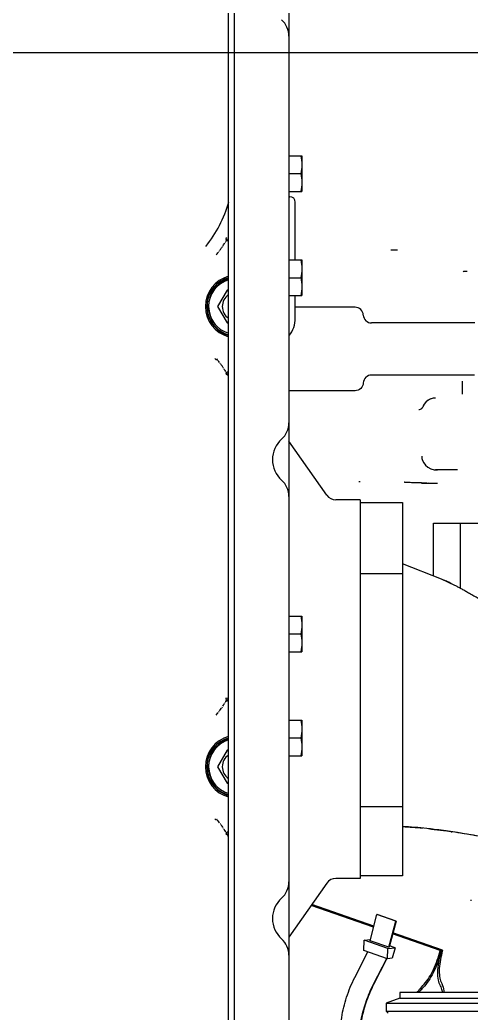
# Model space of a CAD drawing. Header units: metres. Extents: x 27859 to 32645, y 1492 to 8791.
# Drawn here: x 30191.1 to 30355.8, y 5206.6 to 5569.2 of the extents above; entities that cross this region are included whole.
import ezdxf

# ---------------------------------------------------------------- set-up
doc = ezdxf.new("R2010")
doc.units = ezdxf.units.M
doc.linetypes.add('CENTER', pattern=[2, 1.25, -0.25, 0.25, -0.25])
doc.layers.add('E-EQPT', color=190, linetype='Continuous')
doc.layers.add('E-HAT', color=253, linetype='CENTER', lineweight=15)

# ---------------------------------------------------------------- blocks, each defined once
blk = doc.blocks.new('EDG')
at = {"color": 0, "linetype": 'Continuous'}
for p, q in [((580.99, 1748.32, 1), (580.99, 2348.32, 1)), ((600.99, 1748.32, 1), (600.99, 2348.32, 1)), ((602.99, 2348.32, 1), (602.99, 1748.32, 1)), ((545.49, 2300.01, 1), (348.49, 2300.01, 1)), ((545.49, 2300.01, 1), (544.75, 2300.75, 1)), ((545.49, 2297.11, 1), (545.49, 2300.01, 1)), ((545.49, 2297.11, 1), (348.49, 2297.11, 1)), ((540.54, 2295.29, 1), (353.44, 2295.29, 1)), ((540.54, 2295.29, 1), (545.49, 2297.11, 1)), ((540.54, 2293.27, 1), (540.54, 2295.29, 1)), ((353.44, 2293.27, 1), (540.54, 2293.27, 1)), ((545.21, 2280.81, 1), (550.06, 2290.27, 1)), ((550.11, 2290.18, 1), (545.29, 2280.79, 1)), ((556.96, 2287.78, 1), (552.14, 2278.39, 1)), ((542.25, 2276.9, 1), (543.27, 2280.7, 1)), ((543.27, 2280.7, 1), (544.98, 2280.89, 1)), ((544.98, 2280.89, 1), (544.82, 2277.18, 1)), ((544.98, 2280.89, 1), (553.65, 2277.86, 1)), ((524.86, 2277.82, 1), (525.12, 2278.77, 1)), ((525.29, 2277.86, 1), (524.86, 2277.82, 1)), ((524.86, 2277.82, 1), (543.03, 2271.46, 1)), ((525.55, 2278.82, 1), (525.29, 2277.86, 1)), ((525.29, 2277.86, 1), (543.08, 2271.64, 1)), ((525.34, 2277.87, 1), (525.59, 2278.82, 1)), ((525.76, 2277.92, 1), (525.34, 2277.87, 1)), ((525.34, 2277.87, 1), (543.09, 2271.65, 1)), ((526.02, 2278.87, 1), (525.76, 2277.92, 1)), ((525.76, 2277.92, 1), (543.14, 2271.83, 1)), ((544.82, 2277.18, 1), (542.25, 2276.9, 1)), ((544.82, 2277.18, 1), (553.49, 2274.15, 1)), ((553.65, 2277.86, 1), (553.49, 2274.15, 1)), ((541.89, 2267.2, 1), (544.44, 2276.72, 1)), ((544.53, 2276.73, 1), (541.98, 2267.21, 1)), ((542.25, 2276.9, 1), (544.3, 2276.18, 1)), ((544.53, 2276.73, 1), (544.44, 2276.72, 1)), ((544.53, 2276.73, 1), (551.38, 2274.33, 1)), ((551.38, 2274.33, 1), (548.83, 2264.81, 1)), ((553.49, 2274.15, 1), (551.26, 2273.9, 1)), ((567.14, 2253.28, 1), (580.99, 2273.06, 1)), ((541.98, 2267.21, 1), (541.89, 2267.2, 1)), ((541.89, 2267.2, 1), (548.74, 2264.81, 1)), ((541.98, 2267.21, 1), (548.83, 2264.81, 1)), ((549.96, 2269.03, 1), (572.62, 2261.1, 1)), ((550.01, 2269.23, 1), (572.74, 2261.27, 1)), ((550.01, 2269.21, 1), (572.73, 2261.26, 1)), ((550.06, 2269.41, 1), (572.85, 2261.43, 1)), ((548.83, 2264.81, 1), (548.74, 2264.81, 1)), ((514.47, 2259.72, 1), (514.47, 2259.41, 1)), ((539.49, 2250.58, 1), (554.99, 2250.58, 1)), ((539.49, 2114.38, 1), (539.49, 2250.58, 1)), ((554.99, 2251.57, 1), (563.86, 2251.57, 1)), ((554.99, 2113.4, 1), (554.99, 2251.57, 1)), ((521.74, 2234.53, 1), (521.54, 2234.56, 1)), ((554.99, 2225.38, 1), (539.49, 2225.38, 1)), ((603.11, 2221.3, 1), (602.99, 2221.32, 1)), ((604.15, 2220.75, 1), (602.99, 2221.12, 1)), ((604.58, 2220.76, 1), (603.11, 2221.3, 1)), ((605.53, 2220.08, 1), (604.15, 2220.75, 1)), ((605.95, 2220.01, 1), (604.58, 2220.76, 1)), ((606.81, 2219.21, 1), (605.53, 2220.08, 1)), ((607.21, 2219.08, 1), (605.95, 2220.01, 1)), ((607.95, 2218.16, 1), (606.81, 2219.21, 1)), ((608.32, 2217.97, 1), (607.21, 2219.08, 1)), ((603.56, 2216.82, 1), (602.99, 2216.82, 1)), ((607.02, 2210.82, 1), (603.56, 2216.82, 1)), ((607.88, 2217.42, 1), (607.7, 2217.6, 1)), ((608.77, 2216.23, 1), (607.88, 2217.42, 1)), ((608.93, 2216.96, 1), (607.95, 2218.16, 1)), ((609.26, 2216.72, 1), (608.32, 2217.97, 1)), ((609.48, 2214.91, 1), (608.77, 2216.23, 1)), ((609.73, 2215.63, 1), (608.93, 2216.96, 1)), ((610, 2215.34, 1), (609.26, 2216.72, 1)), ((610.32, 2214.2, 1), (609.73, 2215.63, 1)), ((609.99, 2213.51, 1), (609.48, 2214.91, 1)), ((610.3, 2212.04, 1), (609.99, 2213.51, 1)), ((610.55, 2213.88, 1), (610, 2215.34, 1)), ((610.38, 2210.55, 1), (610.3, 2212.04, 1)), ((610.71, 2212.7, 1), (610.32, 2214.2, 1)), ((610.88, 2212.35, 1), (610.55, 2213.88, 1)), ((610.87, 2211.16, 1), (610.71, 2212.7, 1)), ((610.98, 2210.79, 1), (610.88, 2212.35, 1)), ((603.56, 2204.82, 1), (607.02, 2210.82, 1)), ((609.9, 2207.59, 1), (610.25, 2209.05, 1)), ((610.25, 2209.05, 1), (610.38, 2210.55, 1)), ((610.52, 2207.7, 1), (610.86, 2209.23, 1)), ((610.54, 2208.08, 1), (610.82, 2209.61, 1)), ((610.82, 2209.61, 1), (610.87, 2211.16, 1)), ((610.86, 2209.23, 1), (610.98, 2210.79, 1)), ((580.99, 2206.82, 1), (576.29, 2206.82, 1)), ((576.29, 2193.82, 1), (576.29, 2206.82, 1)), ((602.99, 2204.82, 1), (603.56, 2204.82, 1)), ((607.64, 2203.72, 1), (608.58, 2204.89, 1)), ((608.25, 2203.64, 1), (609.2, 2204.88, 1)), ((608.44, 2203.94, 1), (609.34, 2205.22, 1)), ((608.58, 2204.89, 1), (609.34, 2206.2, 1)), ((609.2, 2204.88, 1), (609.96, 2206.24, 1)), ((609.34, 2206.2, 1), (609.9, 2207.59, 1)), ((609.34, 2205.22, 1), (610.04, 2206.61, 1)), ((609.96, 2206.24, 1), (610.52, 2207.7, 1)), ((610.04, 2206.61, 1), (610.54, 2208.08, 1)), ((602.99, 2200.84, 1), (603.95, 2201.15, 1)), ((603.03, 2200.37, 1), (604.5, 2200.89, 1)), ((603.35, 2200.48, 1), (604.8, 2201.06, 1)), ((603.95, 2201.15, 1), (605.3, 2201.82, 1)), ((604.5, 2200.89, 1), (605.88, 2201.62, 1)), ((604.8, 2201.06, 1), (606.15, 2201.84, 1)), ((605.3, 2201.82, 1), (606.54, 2202.69, 1)), ((605.88, 2201.62, 1), (607.14, 2202.54, 1)), ((606.15, 2201.84, 1), (607.37, 2202.81, 1)), ((606.54, 2202.69, 1), (607.64, 2203.72, 1)), ((607.14, 2202.54, 1), (608.25, 2203.64, 1)), ((607.37, 2202.81, 1), (608.44, 2203.94, 1)), ((580.99, 2200.32, 1), (576.66, 2200.32, 1)), ((602.99, 2200.4, 1), (603.35, 2200.48, 1)), ((602.99, 2200.36, 1), (603.03, 2200.37, 1)), ((580.99, 2193.82, 1), (576.29, 2193.82, 1)), ((580.99, 2168.82, 1), (576.29, 2168.82, 1)), ((576.29, 2155.82, 1), (576.29, 2168.82, 1)), ((580.99, 2162.32, 1), (576.66, 2162.32, 1)), ((580.99, 2155.82, 1), (576.29, 2155.82, 1)), ((518.34, 2145.74, 1), (518.34, 2121.94, 1)), ((520.37, 2144.64, 1), (525.28, 2142.33, 1)), ((525.3, 2142.32, 1), (539.49, 2136.71, 1)), ((528.23, 2141.16, 1), (528.23, 2121.94, 1)), ((554.99, 2140.31, 1), (539.49, 2140.31, 1)), ((528.23, 2121.94, 1), (364.2, 2121.94, 1)), ((554.99, 2114.38, 1), (539.49, 2114.38, 1)), ((554.99, 2113.4, 1), (563.86, 2113.4, 1)), ((567.14, 2111.69, 1), (580.99, 2091.91, 1)), ((532.62, 2107.21, 1), (532.67, 2107.21, 1)), ((554.99, 2106.85, 1), (555.42, 2106.85, 1)), ((519.41, 2102.4, 1), (519.41, 2102.4, 1)), ((519.42, 2102.4, 1), (527.44, 2102.4, 1)), ((527.45, 2102.4, 1), (526.79, 2102.4, 1)), ((527.92, 2102.38, 1), (527.45, 2102.4, 1)), ((529.2, 2102.09, 1), (527.92, 2102.38, 1)), ((530.29, 2101.52, 1), (529.2, 2102.09, 1)), ((531.16, 2100.76, 1), (530.29, 2101.52, 1)), ((531.79, 2099.9, 1), (531.16, 2100.76, 1)), ((532.2, 2099.01, 1), (531.79, 2099.9, 1)), ((532.4, 2098.25, 1), (532.2, 2099.01, 1)), ((532.49, 2097.67, 1), (532.4, 2098.25, 1)), ((532.51, 2097.5, 1), (532.49, 2097.67, 1)), ((530.16, 2077.04, 1), (531.02, 2077.74, 1)), ((531.02, 2077.74, 1), (531.67, 2078.56, 1)), ((531.67, 2078.56, 1), (532.15, 2079.5, 1)), ((532.15, 2079.5, 1), (532.33, 2079.85, 1)), ((532.33, 2079.85, 1), (532.49, 2080.03, 1)), ((532.49, 2080.03, 1), (532.4, 2079.93, 1)), ((517.69, 2070.12, 1), (517.73, 2074.76, 1)), ((529.1, 2076.53, 1), (529.15, 2076.54, 1)), ((529.15, 2076.54, 1), (530.16, 2077.04, 1)), ((556.82, 2073.57, 1), (580.99, 2073.57, 1)), ((513.23, 2067.82, 1), (550.83, 2067.82, 1)), ((603.11, 2053.3, 1), (602.99, 2053.32, 1)), ((604.15, 2052.75, 1), (602.99, 2053.12, 1)), ((604.58, 2052.76, 1), (603.11, 2053.3, 1)), ((605.53, 2052.08, 1), (604.15, 2052.75, 1)), ((605.95, 2052.01, 1), (604.58, 2052.76, 1)), ((513.11, 2048.82, 1), (550.83, 2048.82, 1)), ((603.56, 2048.82, 1), (602.99, 2048.82, 1)), ((607.02, 2042.82, 1), (603.56, 2048.82, 1)), ((606.81, 2051.21, 1), (605.53, 2052.08, 1)), ((607.21, 2051.08, 1), (605.95, 2052.01, 1)), ((607.95, 2050.16, 1), (606.81, 2051.21, 1)), ((608.32, 2049.97, 1), (607.21, 2051.08, 1)), ((607.88, 2049.42, 1), (607.7, 2049.6, 1)), ((608.77, 2048.23, 1), (607.88, 2049.42, 1)), ((608.93, 2048.96, 1), (607.95, 2050.16, 1)), ((609.26, 2048.72, 1), (608.32, 2049.97, 1)), ((609.73, 2047.63, 1), (608.93, 2048.96, 1)), ((610, 2047.34, 1), (609.26, 2048.72, 1)), ((578.64, 2047.09, 1), (578.64, 2038.82, 1)), ((609.48, 2046.91, 1), (608.77, 2048.23, 1)), ((609.99, 2045.51, 1), (609.48, 2046.91, 1)), ((610.32, 2046.2, 1), (609.73, 2047.63, 1)), ((610.3, 2044.04, 1), (609.99, 2045.51, 1)), ((610.55, 2045.88, 1), (610, 2047.34, 1)), ((610.71, 2044.7, 1), (610.32, 2046.2, 1)), ((610.88, 2044.35, 1), (610.55, 2045.88, 1)), ((556.82, 2043.07, 1), (578.64, 2043.07, 1)), ((603.56, 2036.82, 1), (607.02, 2042.82, 1)), ((610.25, 2041.05, 1), (610.38, 2042.55, 1)), ((610.38, 2042.55, 1), (610.3, 2044.04, 1)), ((610.54, 2040.08, 1), (610.82, 2041.61, 1)), ((610.87, 2043.16, 1), (610.71, 2044.7, 1)), ((610.82, 2041.61, 1), (610.87, 2043.16, 1)), ((610.86, 2041.23, 1), (610.98, 2042.79, 1)), ((610.98, 2042.79, 1), (610.88, 2044.35, 1)), ((580.99, 2038.82, 1), (576.29, 2038.82, 1)), ((576.29, 2025.82, 1), (576.29, 2038.82, 1)), ((608.58, 2036.89, 1), (609.34, 2038.2, 1)), ((609.2, 2036.88, 1), (609.96, 2038.24, 1)), ((609.34, 2038.2, 1), (609.9, 2039.59, 1)), ((609.34, 2037.22, 1), (610.04, 2038.61, 1)), ((609.9, 2039.59, 1), (610.25, 2041.05, 1)), ((609.96, 2038.24, 1), (610.52, 2039.7, 1)), ((610.04, 2038.61, 1), (610.54, 2040.08, 1)), ((610.52, 2039.7, 1), (610.86, 2041.23, 1)), ((602.99, 2036.82, 1), (603.56, 2036.82, 1)), ((605.3, 2033.82, 1), (606.54, 2034.69, 1)), ((605.88, 2033.62, 1), (607.14, 2034.54, 1)), ((606.15, 2033.84, 1), (607.37, 2034.81, 1)), ((606.54, 2034.69, 1), (607.64, 2035.72, 1)), ((607.14, 2034.54, 1), (608.25, 2035.64, 1)), ((607.37, 2034.81, 1), (608.44, 2035.94, 1)), ((607.64, 2035.72, 1), (608.58, 2036.89, 1)), ((608.25, 2035.64, 1), (609.2, 2036.88, 1)), ((608.44, 2035.94, 1), (609.34, 2037.22, 1)), ((580.99, 2032.32, 1), (576.66, 2032.32, 1)), ((602.99, 2032.84, 1), (603.95, 2033.15, 1)), ((602.99, 2032.4, 1), (603.35, 2032.48, 1)), ((602.99, 2032.36, 1), (603.03, 2032.37, 1)), ((603.03, 2032.37, 1), (604.5, 2032.89, 1)), ((603.35, 2032.48, 1), (604.8, 2033.06, 1)), ((603.95, 2033.15, 1), (605.3, 2033.82, 1)), ((604.5, 2032.89, 1), (605.88, 2033.62, 1)), ((604.8, 2033.06, 1), (606.15, 2033.84, 1)), ((580.99, 2025.82, 1), (576.29, 2025.82, 1)), ((578.64, 2025.82, 1), (578.64, 2004.73, 1)), ((580.99, 2002.73, 1), (580.64, 2002.73, 1)), ((580.99, 2000.82, 1), (576.29, 2000.82, 1)), ((576.29, 1987.82, 1), (576.29, 2000.82, 1)), ((580.99, 1994.32, 1), (576.66, 1994.32, 1)), ((580.99, 1987.82, 1), (576.29, 1987.82, 1))]:
    blk.add_line(p, q, dxfattribs=at)
at = {"color": 0}
blk.add_line((1499.99, 1950.04, 1), (130, 1950.04, 1), dxfattribs=at)
at = {"color": 0, "linetype": 'Continuous'}
for centre, radius, start, end in [((588.99, 2279.64, 1), 8, 180, 228.1897), ((576.99, 2266.22, 1), 10, 311.8103, 48.1897), ((588.99, 2252.81, 1), 8, 131.8103, 180), ((563.86, 2255.57, 1), 4, 269.9921, 325.0113), ((562.18, 2502.44, 1), 270.95, 261.4157, 261.7866), ((600.09, 2210.82, 1), 11.4, 284.758, 75.242), ((600.09, 2210.82, 1), 10.2, 286.5776, 73.4273), ((600.09, 2210.82, 1), 5.2, 303.9371, 56.0629), ((563.86, 2109.4, 1), 4, 34.9886, 90.0097), ((588.99, 2112.14, 1), 8, 180, 228.1897), ((526.79, 1648.37, 1), 458.88, 89.7476, 90.0009), ((526.91, 1674.98, 1), 432.27, 89.5851, 89.7477), ((527.43, 1739.89, 1), 367.36, 89.1909, 89.5935), ((576.99, 2098.72, 1), 10, 311.8103, 48.1897), ((588.99, 2085.31, 1), 8, 131.8103, 180), ((533.55, 2078.95, 1), 1.52, 139.6956, 155.8511), ((588.64, 2047.09, 1), 10, 140.4644, 180), ((600.09, 2042.82, 1), 11.4, 284.758, 75.242), ((600.09, 2042.82, 1), 10.2, 286.5776, 73.4273), ((600.09, 2042.82, 1), 5.2, 303.9371, 56.0629), ((547.3, 938.77, 1), 1083.37, 90.18801, 90.31577), ((646.39, 1992.51, 1), 45.1, 141.0322, 164.34), ((580.64, 2004.73, 1), 2, 180, 270), ((588.99, 1944.14, 1), 8, 180, 228.1897)]:
    blk.add_arc(centre, radius, start, end, dxfattribs=at)
at = {"color": 0, "linetype": 'CENTER'}
for centre, start, end in [((646.39, 2261.14, 1), 209.771, 218.9678), ((646.39, 2160.51, 1), 141.0322, 150.229), ((646.39, 2093.14, 1), 209.771, 218.9678), ((646.39, 1992.51, 1), 141.0322, 150.229)]:
    blk.add_arc(centre, 50, start, end, dxfattribs=at)
at = {"color": 0, "linetype": 'Continuous'}
for points, knots in [([(554.95, 2313.27, 1), (555.26, 2311.67, 1), (555.37, 2308, 1), (554.55, 2302.24, 1), (552.81, 2296.13, 1), (551.1, 2292.11, 1), (550.11, 2290.18, 1)], [0, 0, 0, 0, 0.205566, 0.45484, 0.72773, 1, 1, 1, 1]), ([(560.9, 2313.57, 1), (561.24, 2312.92, 1), (561.77, 2311.37, 1), (562.13, 2308.73, 1), (562.12, 2305.65, 1), (561.61, 2300.95, 1), (560.09, 2294.84, 1), (558.14, 2290.08, 1), (556.96, 2287.78, 1)], [0, 0, 0, 0, 0.082213, 0.18154, 0.297107, 0.42636, 0.710668, 1, 1, 1, 1]), ([(550.06, 2290.27, 1), (551.04, 2292.19, 1), (552.74, 2296.17, 1), (554.46, 2302.23, 1), (555.27, 2307.94, 1), (555.16, 2311.58, 1), (554.84, 2313.17, 1)], [0, 0, 0, 0, 0.272455, 0.545476, 0.794709, 1, 1, 1, 1]), ([(525.22, 2289.96, 1), (525.1, 2290.18, 1), (524.62, 2291.21, 1), (524.4, 2292.34, 1), (524.3, 2293.23, 1)], [0, 0, 0, 0, 0.21777, 1, 1, 1, 1]), ([(524.88, 2293.22, 1), (524.92, 2292.99, 1), (525.08, 2292.16, 1), (525.36, 2291.34, 1), (525.65, 2290.81, 1)], [0, 0, 0, 0, 0.278472, 1, 1, 1, 1]), ([(525.59, 2278.82, 1), (526.26, 2281.31, 1), (527.97, 2285.81, 1), (530.57, 2289.93, 1), (532.1, 2291.52, 1)], [0, 0, 0, 0, 0.538037, 1, 1, 1, 1]), ([(532.1, 2291.52, 1), (532.23, 2291.65, 1), (532.74, 2292.21, 1), (533.21, 2292.8, 1), (533.56, 2293.26, 1)], [0, 0, 0, 0, 0.236793, 1, 1, 1, 1]), ([(534.12, 2293.24, 1), (533.95, 2293, 1), (533.33, 2292.13, 1), (532.64, 2291.29, 1), (532.1, 2290.72, 1)], [0, 0, 0, 0, 0.265923, 1, 1, 1, 1]), ([(525.12, 2278.77, 1), (525.69, 2280.9, 1), (526.24, 2284, 1), (526.01, 2287.8, 1), (525.56, 2289.35, 1), (525.22, 2289.96, 1)], [0, 0, 0, 0, 0.582703, 0.81632, 1, 1, 1, 1]), ([(525.65, 2290.81, 1), (526.02, 2290.16, 1), (526.51, 2288.5, 1), (526.75, 2284.42, 1), (526.16, 2281.1, 1), (525.55, 2278.82, 1)], [0, 0, 0, 0, 0.18369, 0.417303, 1, 1, 1, 1]), ([(532.1, 2290.72, 1), (530.66, 2289.24, 1), (528.24, 2285.39, 1), (526.64, 2281.19, 1), (526.02, 2278.87, 1)], [0, 0, 0, 0, 0.461961, 1, 1, 1, 1]), ([(488.57, 2239.72, 1), (492.7, 2239.21, 1), (505.84, 2237.36, 1), (519.78, 2234.61, 1), (532.68, 2233.12, 1), (536.55, 2232.81, 1), (539.49, 2232.69, 1)], [0, 0, 0, 0, 0.242598, 0.773619, 0.827805, 1, 1, 1, 1]), ([(530.07, 2233.42, 1), (529.35, 2233.5, 1), (527.14, 2233.76, 1), (524.95, 2234.06, 1), (523.47, 2234.27, 1)], [0, 0, 0, 0, 0.327944, 1, 1, 1, 1]), ([(603.01, 2234.66, 1), (603.29, 2234.66, 1), (603.7, 2234.79, 1), (604.05, 2235.32, 1), (603.8, 2235.54, 1), (603.67, 2235.61, 1)], [0, 0, 0, 0, 0.525239, 0.737413, 1, 1, 1, 1]), ([(603.88, 2185.67, 1), (603.99, 2185.93, 1), (604.01, 2186.35, 1), (603.69, 2186.87, 1), (603.4, 2186.75, 1), (603.29, 2186.67, 1)], [0, 0, 0, 0, 0.533805, 0.750127, 1, 1, 1, 1]), ([(499.58, 2155.75, 1), (500.1, 2155.53, 1), (501.16, 2155.05, 1), (502.77, 2154.28, 1), (504.43, 2153.45, 1), (506.16, 2152.56, 1), (507.91, 2151.62, 1), (509.68, 2150.65, 1), (511.4, 2149.68, 1), (513.06, 2148.73, 1), (514.62, 2147.84, 1), (516.08, 2147.01, 1), (517.43, 2146.24, 1), (518.67, 2145.55, 1), (519.64, 2145.02, 1), (520.19, 2144.73, 1), (520.37, 2144.64, 1)], [0, 0, 0, 0, 0.07226, 0.147694, 0.226554, 0.30891, 0.394242, 0.48048, 0.565124, 0.646262, 0.722777, 0.794135, 0.860064, 0.920316, 0.974778, 1, 1, 1, 1]), ([(520.37, 2144.64, 1), (520.53, 2144.55, 1), (521.01, 2144.29, 1), (521.78, 2143.9, 1), (522.63, 2143.47, 1), (523.4, 2143.11, 1), (524.1, 2142.8, 1), (524.72, 2142.54, 1), (525.12, 2142.39, 1), (525.3, 2142.32, 1)], [0, 0, 0, 0, 0.104143, 0.298202, 0.47327, 0.628912, 0.767121, 0.890151, 1, 1, 1, 1]), ([(532.67, 2107.21, 1), (533.52, 2107.2, 1), (535.03, 2107.17, 1), (536.78, 2107.12, 1), (537.86, 2107.06, 1), (538.41, 2107.04, 1), (538.74, 2106.98, 1), (538.93, 2106.98, 1), (538.96, 2106.94, 1)], [0, 0, 0, 0, 0.403788, 0.717686, 0.834083, 0.920708, 0.976189, 1, 1, 1, 1]), ([(529.15, 2076.54, 1), (529.46, 2076.66, 1), (530.63, 2077.21, 1), (531.54, 2078.25, 1), (531.96, 2079.12, 1)], [0, 0, 0, 0, 0.257422, 1, 1, 1, 1]), ([(550.83, 2067.82, 1), (551.58, 2067.82, 1), (553.13, 2068.43, 1), (553.8, 2069.96, 1), (553.83, 2070.7, 1)], [0, 0, 0, 0, 0.49994, 1, 1, 1, 1]), ([(553.83, 2070.7, 1), (553.86, 2071.45, 1), (554.53, 2072.96, 1), (556.08, 2073.57, 1), (556.82, 2073.57, 1)], [0, 0, 0, 0, 0.499289, 1, 1, 1, 1]), ([(603.01, 2066.66, 1), (603.29, 2066.66, 1), (603.7, 2066.79, 1), (604.05, 2067.32, 1), (603.8, 2067.54, 1), (603.67, 2067.61, 1)], [0, 0, 0, 0, 0.525239, 0.737413, 1, 1, 1, 1]), ([(553.83, 2045.95, 1), (553.8, 2046.69, 1), (553.13, 2048.22, 1), (551.58, 2048.82, 1), (550.83, 2048.82, 1)], [0, 0, 0, 0, 0.500061, 1, 1, 1, 1]), ([(553.83, 2045.95, 1), (553.86, 2045.2, 1), (554.53, 2043.68, 1), (556.08, 2043.07, 1), (556.82, 2043.07, 1)], [0, 0, 0, 0, 0.499282, 1, 1, 1, 1]), ([(515.95, 2030.01, 1), (516.28, 2030.01, 1), (516.76, 2030.06, 1), (517.29, 2030.04, 1), (517.43, 2030.13, 1)], [0, 0, 0, 0, 0.659224, 1, 1, 1, 1]), ([(603.88, 2017.67, 1), (603.99, 2017.93, 1), (604.01, 2018.35, 1), (603.69, 2018.87, 1), (603.4, 2018.75, 1), (603.29, 2018.67, 1)], [0, 0, 0, 0, 0.533805, 0.750127, 1, 1, 1, 1])]:
    blk.add_open_spline(points, degree=3, knots=knots, dxfattribs=at)
for points in [[(512.47, 2236.04, 1), (515.49, 2235.52, 1), (518.51, 2235.02, 1), (521.54, 2234.56, 1)], [(539.42, 2232.69, 1), (537, 2232.79, 1), (534.59, 2232.97, 1), (532.18, 2233.21, 1)], [(607.99, 2229.81, 1), (607.83, 2230.07, 1), (607.5, 2230.25, 1), (607.19, 2230.25, 1)], [(576.29, 2203.57, 1), (576.29, 2204.66, 1), (576.43, 2205.76, 1), (576.66, 2206.82, 1)], [(576.66, 2200.32, 1), (576.43, 2201.39, 1), (576.29, 2202.48, 1), (576.29, 2203.57, 1)], [(576.29, 2197.07, 1), (576.29, 2198.16, 1), (576.43, 2199.26, 1), (576.66, 2200.32, 1)], [(576.66, 2193.82, 1), (576.43, 2194.89, 1), (576.29, 2195.98, 1), (576.29, 2197.07, 1)], [(576.29, 2165.57, 1), (576.29, 2166.66, 1), (576.43, 2167.76, 1), (576.66, 2168.82, 1)], [(576.66, 2162.32, 1), (576.43, 2163.39, 1), (576.29, 2164.48, 1), (576.29, 2165.57, 1)], [(576.29, 2159.07, 1), (576.29, 2160.16, 1), (576.43, 2161.26, 1), (576.66, 2162.32, 1)], [(576.66, 2155.82, 1), (576.43, 2156.89, 1), (576.29, 2157.98, 1), (576.29, 2159.07, 1)], [(532.62, 2107.29, 1), (531.52, 2107.29, 1), (530.42, 2107.29, 1), (529.32, 2107.28, 1)], [(533.54, 2080.46, 1), (533.16, 2080.46, 1), (532.76, 2080.29, 1), (532.49, 2080.03, 1)], [(527.44, 2076.25, 1), (528, 2076.25, 1), (528.57, 2076.34, 1), (529.1, 2076.53, 1)], [(607.99, 2061.81, 1), (607.83, 2062.07, 1), (607.5, 2062.25, 1), (607.19, 2062.25, 1)], [(576.29, 2035.57, 1), (576.29, 2036.66, 1), (576.43, 2037.76, 1), (576.66, 2038.82, 1)], [(576.66, 2032.32, 1), (576.43, 2033.39, 1), (576.29, 2034.48, 1), (576.29, 2035.57, 1)], [(576.29, 2029.07, 1), (576.29, 2030.16, 1), (576.43, 2031.26, 1), (576.66, 2032.32, 1)], [(576.66, 2025.82, 1), (576.43, 2026.89, 1), (576.29, 2027.98, 1), (576.29, 2029.07, 1)], [(576.29, 1997.57, 1), (576.29, 1998.66, 1), (576.43, 1999.76, 1), (576.66, 2000.82, 1)], [(576.66, 1994.32, 1), (576.43, 1995.39, 1), (576.29, 1996.48, 1), (576.29, 1997.57, 1)], [(576.29, 1991.07, 1), (576.29, 1992.16, 1), (576.43, 1993.26, 1), (576.66, 1994.32, 1)], [(576.66, 1987.82, 1), (576.43, 1988.89, 1), (576.29, 1989.98, 1), (576.29, 1991.07, 1)]]:
    blk.add_open_spline(points, degree=3, dxfattribs=at)

msp = doc.modelspace()

# ---------------------------------------------------------------- hatches: boundary and pattern name
at = {"layer": 'E-HAT', "linetype": 'Continuous'}
h = msp.add_hatch(dxfattribs=at)
h.set_pattern_fill('AR-CONC', color=8, scale=40, angle=90)
h.set_pattern_definition([(140, (30868.3, 2757.35), (25.101, 286.904), [30, -330]), (85, (30868.3, 2757.35), (-300.877, -55.5), [24, -264]), (190.4514, (30870.4, 2781.26), (-275.776, 231.404), [25.496, -280.457]), (136.184, (30788.3, 2757.35), (66.208, 426.897), [45, -495]), (186.636, (30793.8, 2792.93), (-389.647, 373.865), [38.244, -420.686]), (81.184, (30788.3, 2757.35), (-389.647, 373.865), [36, -396]), (111, (30808.3, 2797.35), (161.0476, 238.763), [30, -330]), (56, (30808.3, 2797.35), (-290.06, 97.326), [24, -264]), (161.4514, (30821.72, 2817.25), (-129.012, 336.089), [25.496, -280.457]), (127.5, (30868.3, 2757.35), (-133.1575, 4.864), [0, -260.8, 0, -268, 0, -265]), (97.5, (30868.3, 2757.35), (-157.7647, 105.2278), [0, -152.8, 0, -254.8, 0, -101]), (57.5, (30868.3, 2668.15), (9.022, 213.529), [0, -100, 0, -312, 0, -414]), (47.5, (30868.3, 2628.15), (-40.042, 233.2745), [0, -130, 0, -207.2, 0, -294])])
h.paths.add_polyline_path([(32053.3, 1585.35), (28053.3, 1585.35), (28053.3, 2085.35), (28638.3, 2085.35), (28638.3, 8185.35), (28053.3, 8185.35), (28053.3, 8685.35), (32053.3, 8685.35), (32053.3, 8185.35), (31468.3, 8185.35), (31468.3, 2085.35), (32053.3, 2085.35)])

# ---------------------------------------------------------------- next in the draw order: wipeouts: each hides what was drawn before it
msp.add_wipeout([(30870.3, 2757.35), (29240.32, 2757.35), (29240.32, 7507.34), (30870.3, 7507.34)]).translate(0, 0, -732205.32).dxf.layer = 'E-EQPT'

# ---------------------------------------------------------------- next in the draw order: block references
at = {"layer": 'E-EQPT', "rotation": 180}
msp.add_blockref('EDG', (30870.3, 7507.34, -732206.32), dxfattribs=at)

doc.saveas('drawing.dxf')
